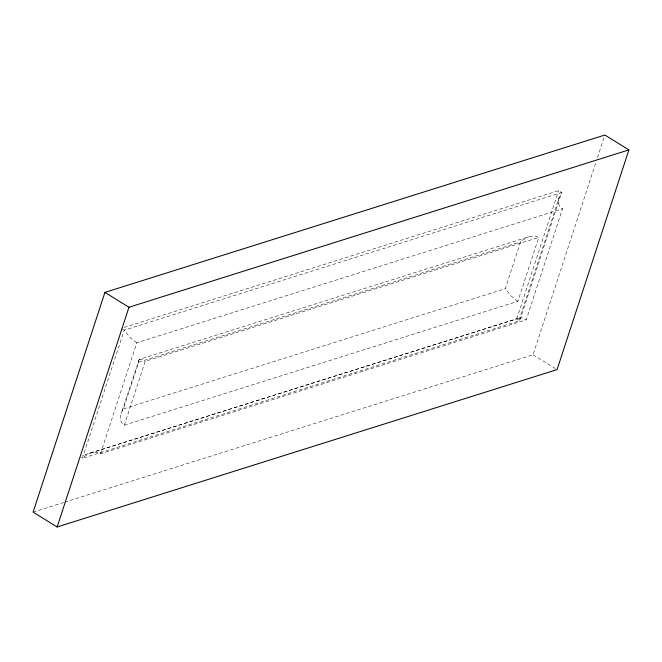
<?xml version="1.0" encoding="UTF-8"?>
<svg xmlns="http://www.w3.org/2000/svg" width="662" height="662" viewBox="0 0 662 662"><rect width="100%" height="100%" fill="white"/><g stroke="black" fill="none" stroke-linecap="round" stroke-linejoin="round"><path stroke-width="0.5" stroke-dasharray="3.31 2.48" d="M124.158 327.409L558.654 190.631L561.666 192.493L559.158 197.516L519.604 318.546L519.769 320.665L82.32 458.377L80.814 457.442M138.615 360.12L138.706 362.172L123.43 408.901C120.153 413.535 118.308 421.901 124.299 425.194L517.849 301.309L538.727 237.435L534.987 235.986L528.632 236.831L139.26 359.4L121.038 413.899M559.158 197.516C557.702 201.422 558.281 206.908 562.534 208.787L526.24 319.82L100.492 453.851C94.534 449.788 86.83 453.958 82.32 458.377L124.216 330.197L561.666 192.493L519.769 320.665L516.757 318.803L82.262 455.58M100.492 453.851L136.786 342.808L562.534 208.787M124.299 425.194L145.177 361.328L538.727 237.435M517.849 301.309L510.882 295.74L505.28 288.698L520.555 241.961L523.634 239.445L528.632 236.831M516.757 318.803L558.654 190.631M64.653 502.193L533.042 354.749L596.205 161.503M597.488 157.573L604.216 136.976M519.604 318.546L521.416 317.644L526.24 319.82M138.706 362.172L520.555 241.961M123.43 408.901L505.28 288.698M90.413 453.106L520.233 317.793M33.1 512.123L63.668 502.508M139.26 359.4L142.073 359.673L145.177 361.328M136.786 342.808L130.952 338.406L124.216 330.197L121.957 328.799M533.042 354.749L555.36 368.544"/><path stroke-width="0.99" d="M104.919 292.397L33.1 512.123L57.139 526.985L557.081 369.603L628.9 149.877L604.861 135.015L104.919 292.397L128.958 307.251L628.9 149.877M57.139 526.985L128.958 307.251"/></g></svg>
